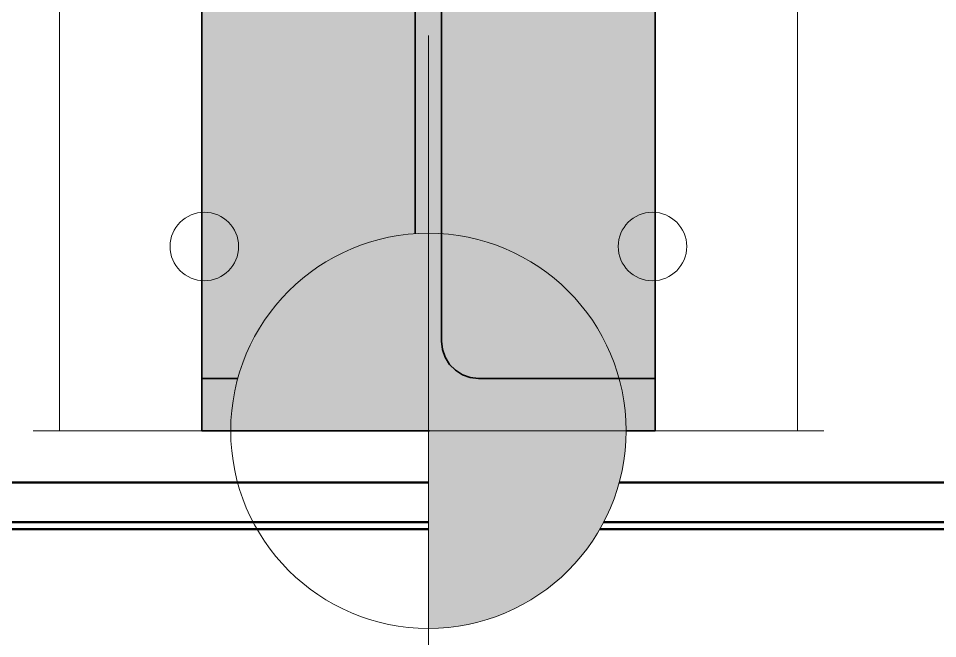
# Model space of a CAD drawing. Header units: metres. Extents: x 4 to 49, y -1186 to 3.
# Drawn here: x 44.9039 to 45.2526, y -1182.7053 to -1182.4699 of the extents above; entities that cross this region are included whole.
import ezdxf

# ---------------------------------------------------------------- set-up
doc = ezdxf.new("R2010")
doc.units = ezdxf.units.M
for name, color, linetype, lineweight in [('A-ANNO-NOTE', 7, 'Continuous', 9), ('A-GENM', 7, 'Continuous', 35), ('A-WALL', 7, 'Continuous', 50), ('S-FSTN', 7, 'Continuous', 18)]:
    doc.layers.add(name, color=color, linetype=linetype, lineweight=lineweight)

# ---------------------------------------------------------------- blocks, each defined once
blk = doc.blocks.new('Walls 2 - Walls 2-6845191-DRG-2873222 - SOUTHERN SCREEN POST - PLAN')
at = {"layer": 'A-WALL'}
for p, q in [((208.96742, 1205.46366), (210.09794, 1205.56257)), ((208.96765, 1205.46103), (210.09672, 1205.5598)), ((210.09218, 1205.54432), (208.96896, 1205.44606)), ((207.77213, 1205.35909), (208.90264, 1205.45799)), ((207.77236, 1205.35646), (208.90143, 1205.45523)), ((208.89688, 1205.43975), (207.77367, 1205.34149))]:
    blk.add_line(p, q, dxfattribs=at)
blk = doc.blocks.new('BR08_GEN_POST_0 - 360UB_BASE-8745556-DRG-2873222 - SOUTHERN SCREEN POST - PLAN')
at = {"layer": 'A-GENM', "true_color": 0xc0c0c0}
h = blk.add_hatch(color=9, dxfattribs=at)
h.paths.add_polyline_path([(0.00001, 0.00006), (-0.07499, 0.00006), (-0.07454, 0.00826), (-0.07319, 0.01636), (-0.07097, 0.02427), (-0.0679, 0.03189), (-0.06401, 0.03913), (-0.05935, 0.0459), (-0.05398, 0.05211), (-0.04796, 0.05771), (-0.04137, 0.06261), (-0.03428, 0.06676), (-0.02678, 0.07011), (-0.01896, 0.07262), (-0.01091, 0.07426), (-0.00273, 0.07501), (0.00001, 0.07461), (0.00001, 0.0028)])
h.paths.add_polyline_path([(0.086, 0), (0.086, 0.5239), (-0.086, 0.5239), (-0.086, 0), (0.07501, 0)])
at = {"layer": 'A-GENM'}
for p, q in [((-0.086, 0.5432), (-0.086, 0.0199)), ((0.086, 0.0199), (0.086, 0.5432)), ((-0.086, 0.5239), (-0.086, 0)), ((0.086, 0), (0.086, 0.5239)), ((-0.005, 0.25995), (-0.005, 0.07488)), ((0.005, 0.03412), (0.005, 0.25995)), ((-0.086, 0.0199), (-0.086, 0)), ((-0.0723, 0.0199), (-0.086, 0.0199)), ((0.086, 0.0199), (0.019, 0.0199)), ((0.086, 0), (0.086, 0.0199)), ((-0.086, 0), (0.00041, 0)), ((0.07501, 0), (0.086, 0))]:
    blk.add_line(p, q, dxfattribs=at)
at = {"layer": 'A-GENM', "flags": 128}
blk.add_lwpolyline([(0.019, 0.0199), (0.01588, 0.02026), (0.01293, 0.02131), (0.01027, 0.023), (0.00805, 0.02525), (0.00639, 0.02795), (0.00535, 0.03095), (0.005, 0.03412)], dxfattribs=at)
blk = doc.blocks.new('Barrier Post Column Base Plate-4 Hole - 25mm-8766308-DRG-2873222 - SOUTHERN SCREEN POST - PLAN')
at = {"layer": 'S-FSTN'}
for p, q in [((0.14, 0.14), (-0.14, 0.14)), ((-0.14, 0.14), (-0.14, -0.00041)), ((-0.14, -0.00041), (-0.14, 0.14)), ((-0.14, 0.14), (0.14, 0.14)), ((0.14, -0.14), (0.14, 0.14)), ((0.14, 0.14), (0.14, -0.14)), ((-0.14, -0.07501), (-0.14, -0.14)), ((-0.14, -0.14), (-0.14, -0.07501)), ((-0.14, -0.14), (0.14, -0.14)), ((0.14, -0.14), (-0.14, -0.14))]:
    blk.add_line(p, q, dxfattribs=at)
for centre, start, end in [((-0.07, 0.085), 0, 180), ((-0.07, 0.085), 0, 180), ((0.07, 0.085), 0, 180), ((0.07, 0.085), 0, 180), ((-0.07, 0.085), 180, 360), ((-0.07, 0.085), 180, 360), ((0.07, 0.085), 180, 360), ((0.07, 0.085), 180, 360), ((-0.07, -0.085), 360, 180), ((-0.07, -0.085), 360, 180), ((0.07, -0.085), 360, 180), ((0.07, -0.085), 360, 180), ((-0.07, -0.085), 180, 360), ((-0.07, -0.085), 180, 360), ((0.07, -0.085), 180, 360), ((0.07, -0.085), 180, 360)]:
    blk.add_arc(centre, 0.013, start, end, dxfattribs=at)

msp = doc.modelspace()

# ---------------------------------------------------------------- hatches: boundary and pattern name
at = {"layer": 'A-ANNO-NOTE', "lineweight": 5, "true_color": 0x808080}
for points in [[(45.05947, -1182.62645), (45.05947, -1182.55145), (45.05127, -1182.5519), (45.04317, -1182.55324), (45.03526, -1182.55546), (45.02764, -1182.55854), (45.0204, -1182.56243), (45.01363, -1182.56708), (45.00736, -1182.57251), (45.00182, -1182.57847), (44.99692, -1182.58506), (44.99277, -1182.59215), (44.98942, -1182.59965), (44.98691, -1182.60748), (44.98527, -1182.61553), (44.98452, -1182.62371), (44.98447, -1182.62645), (45.00736, -1182.62645)], [(45.05947, -1182.70145), (45.06768, -1182.701), (45.07578, -1182.69965), (45.08369, -1182.69743), (45.09131, -1182.69435), (45.09854, -1182.69046), (45.10531, -1182.68581), (45.11153, -1182.68044), (45.11712, -1182.67442), (45.12202, -1182.66783), (45.12617, -1182.66074), (45.12952, -1182.65324), (45.13203, -1182.64542), (45.13367, -1182.63737), (45.13442, -1182.62918), (45.13447, -1182.62645), (45.05947, -1182.62645), (45.05947, -1182.65473)]]:
    msp.add_hatch(color=8, dxfattribs=at).paths.add_polyline_path(points)

# ---------------------------------------------------------------- linework, layer by layer
at = {"layer": 'A-ANNO-NOTE', "color": 8, "lineweight": 18, "true_color": 0x808080}
for q in [(45.05947, -1182.47645), (44.90947, -1182.62645), (45.05947, -1182.77645), (45.20947, -1182.62645)]:
    msp.add_line((45.05947, -1182.62645), q, dxfattribs=at)
msp.add_circle((45.05947, -1182.62645), 0.075, dxfattribs=at)
for start, end in [(90, 180), (270, 360)]:
    msp.add_arc((45.05947, -1182.62645), 0.075, start, end, dxfattribs=at)

# ---------------------------------------------------------------- block references
at = {"layer": 'A-GENM', "rotation": 359.9995443855516}
msp.add_blockref('BR08_GEN_POST_0 - 360UB_BASE-8745556-DRG-2873222 - SOUTHERN SCREEN POST - PLAN', (45.05946, -1182.6265), dxfattribs=at)
at = {"layer": 'A-WALL', "rotation": 175.0000000000005}
msp.add_blockref('Walls 2 - Walls 2-6845191-DRG-2873222 - SOUTHERN SCREEN POST - PLAN', (358.29479, 0), dxfattribs=at)
at = {"layer": 'S-FSTN', "rotation": 89.99954438581756}
msp.add_blockref('Barrier Post Column Base Plate-4 Hole - 25mm-8766308-DRG-2873222 - SOUTHERN SCREEN POST - PLAN', (45.05946, -1182.4865), dxfattribs=at)

doc.saveas('drawing.dxf')
